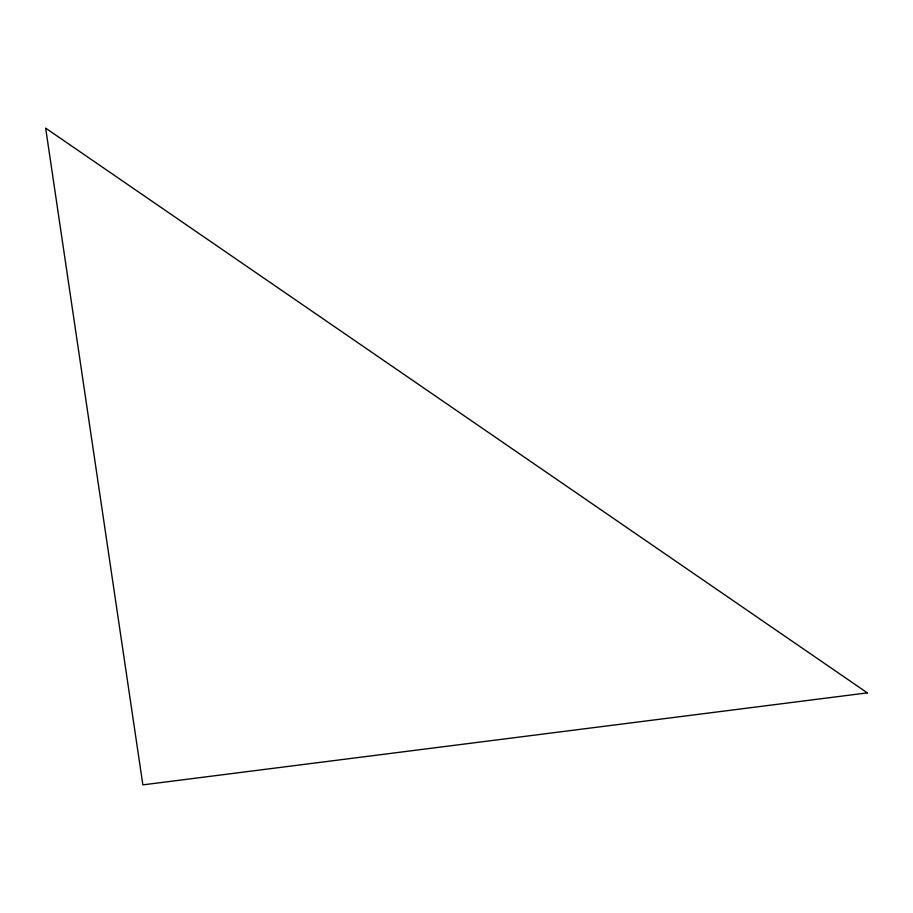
<?xml version="1.0" encoding="UTF-8"?>
<svg xmlns="http://www.w3.org/2000/svg" width="913" height="913" viewBox="0 0 913 913"><rect width="100%" height="100%" fill="white"/><g stroke="black" fill="none" stroke-linecap="round" stroke-linejoin="round"><path stroke-width="1.37" d="M867.35 692.876L142.862 784.872L45.65 128.128L867.35 692.876"/></g></svg>
